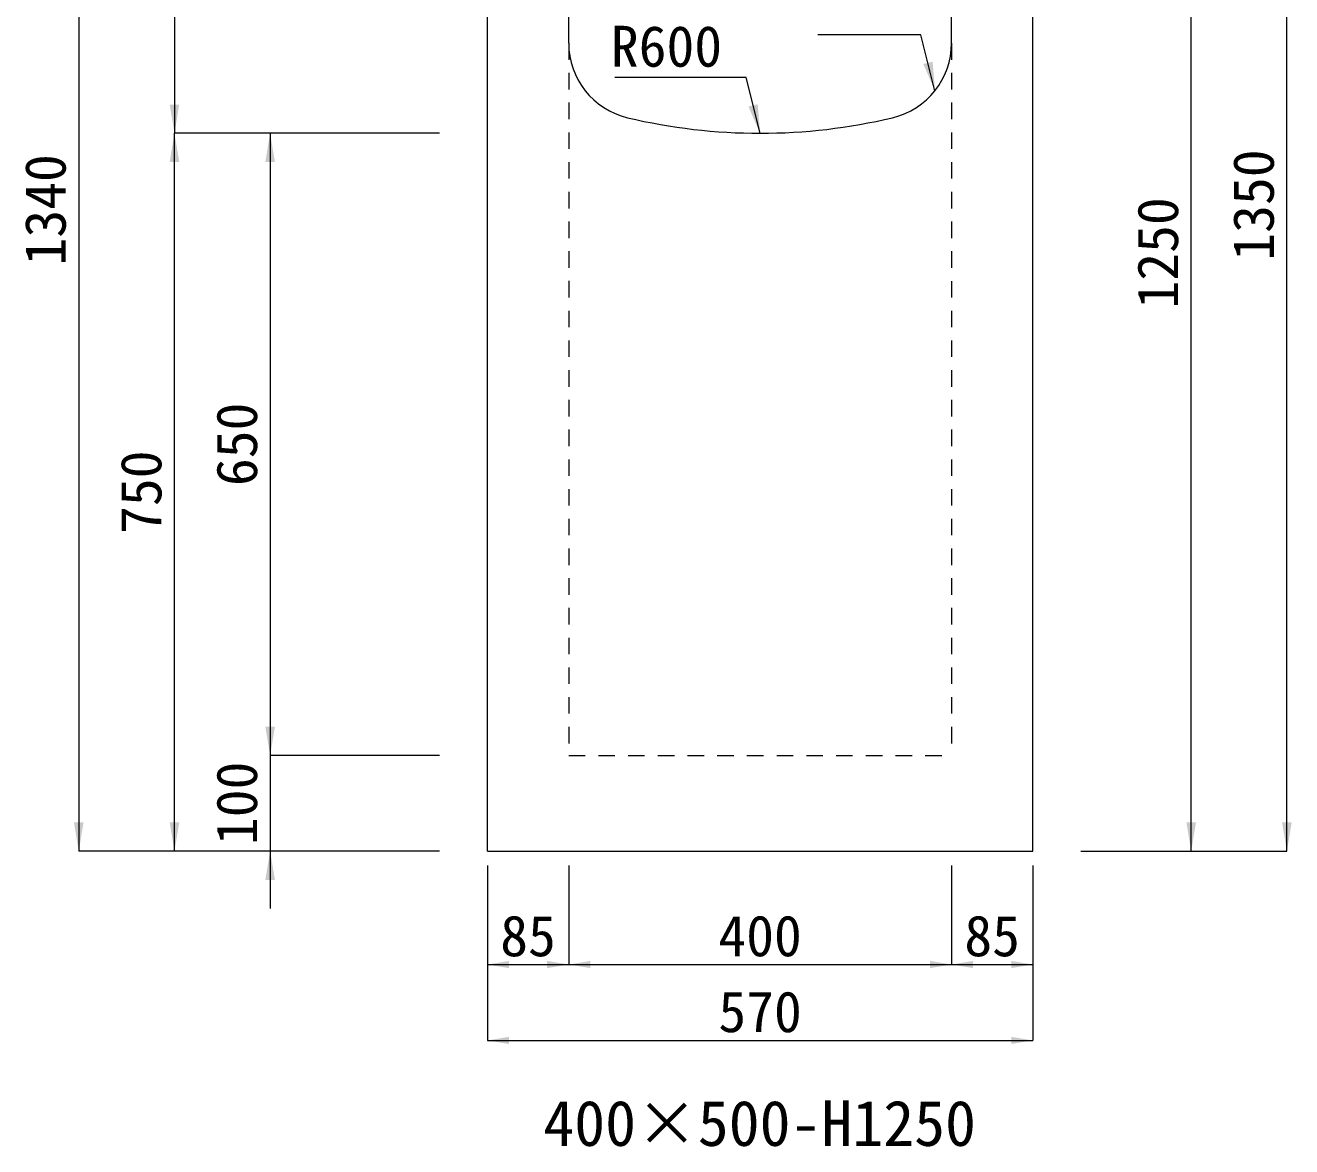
# Model space of a CAD drawing. Units: millimetres at full size. Extents: x -1934 to 78146, y -143454 to -112471.
# Drawn here: x 52884 to 54208, y -136328 to -135157 of the extents above; entities that cross this region are included whole.
import ezdxf
from ezdxf.enums import TextEntityAlignment as Align

# ---------------------------------------------------------------- set-up
doc = ezdxf.new("R2010")
doc.units = ezdxf.units.MM
doc.header["$LTSCALE"] = 23
doc.linetypes.add('USER3', pattern=[1.35, 0.75, -0.6])
for name, color, linetype, lineweight in [('0_2', 7, 'Continuous', 13), ('寸法線', 7, 'Continuous', 13), ('引出線', 4, 'Continuous', 13), ('本体', 2, 'Continuous', 13)]:
    doc.layers.add(name, color=color, linetype=linetype, lineweight=lineweight)
doc.styles.add('ＭＳ ゴシック', font='')
doc.styles.get('ＭＳ ゴシック').set_extended_font_data('MS Gothic')

# ---------------------------------------------------------------- blocks, each defined once
blk = doc.blocks.new('filled_arrow')
at = {"color": 0, "linetype": 'Continuous', "lineweight": -2}
blk.add_solid([(7.5, 1.25), (0, 0), (7.5, -1.25)], dxfattribs=at)

msp = doc.modelspace()

# ---------------------------------------------------------------- linework, layer by layer
at = {"layer": '寸法線'}
for p, q in [((54202.6, -136019.7), (54202.6, -134669.7)), ((52940.14, -134679.7), (52940.14, -136019.7)), ((53040.14, -134769.7), (53040.14, -135269.7)), ((54102.6, -136019.7), (54102.6, -134769.7)), ((53040.14, -136019.7), (53040.14, -135269.7)), ((53317.11, -135269.7), (53040.14, -135269.7)), ((53317.11, -135269.7), (53040.14, -135269.7)), ((53140.14, -135269.7), (53140.14, -135919.7)), ((53317.11, -135269.7), (53140.14, -135269.7)), ((53140.14, -135859.7), (53140.14, -136079.7)), ((53317.11, -135919.7), (53140.14, -135919.7)), ((53317.11, -135919.7), (53140.14, -135919.7)), ((53317.11, -136019.7), (52940.14, -136019.7)), ((53317.11, -136019.7), (53040.14, -136019.7)), ((53317.11, -136019.7), (53140.14, -136019.7)), ((53987.11, -136019.7), (54102.6, -136019.7)), ((53987.11, -136019.7), (54202.6, -136019.7))]:
    msp.add_line(p, q, dxfattribs=at)
at = {"layer": '寸法線', "lineweight": 9}
for p, q in [((53367.11, -136034.7), (53367.11, -136138.09)), ((53367.11, -136034.7), (53367.11, -136217.38)), ((53452.11, -136034.7), (53452.11, -136138.09)), ((53452.11, -136034.7), (53452.11, -136138.09)), ((53852.11, -136034.7), (53852.11, -136138.09)), ((53852.11, -136034.7), (53852.11, -136138.09)), ((53937.11, -136034.7), (53937.11, -136138.09)), ((53937.11, -136034.7), (53937.11, -136217.38)), ((53367.11, -136138.09), (53452.11, -136138.09)), ((53452.11, -136138.09), (53852.11, -136138.09)), ((53852.11, -136138.09), (53937.11, -136138.09)), ((53367.11, -136217.38), (53937.11, -136217.38))]:
    msp.add_line(p, q, dxfattribs=at)
at = {"layer": '引出線'}
for points in [[(53834.87, -135225.28), (53820.16, -135167.07), (53712.47, -135167.07)], [(53652.11, -135269.7), (53637.41, -135211.49), (53500.48, -135211.49)]]:
    msp.add_lwpolyline(points, dxfattribs=at)
at = {"layer": '本体', "lineweight": 20}
for p, q in [((53367.11, -136019.7), (53367.11, -134769.7)), ((53452.11, -135175.66), (53452.11, -134769.7)), ((53852.11, -135175.67), (53852.11, -134769.7)), ((53937.11, -136019.7), (53937.11, -134769.7)), ((53367.11, -136019.7), (53937.11, -136019.7))]:
    msp.add_line(p, q, dxfattribs=at)
at = {"layer": '本体', "linetype": 'USER3', "lineweight": 9}
for p, q in [((53452.11, -135175.66), (53452.11, -135919.7)), ((53852.11, -135175.67), (53852.11, -135919.7)), ((53452.11, -135919.7), (53852.11, -135919.7))]:
    msp.add_line(p, q, dxfattribs=at)
at = {"layer": '本体', "lineweight": 20}
for centre, radius, start, end in [((53532.11, -135175.66), 80, 180, 256.6576), ((53772.11, -135175.66), 80, 283.34225, 0), ((53652.11, -134669.7), 600, 256.6576, 283.34225)]:
    msp.add_arc(centre, radius, start, end, dxfattribs=at)

# ---------------------------------------------------------------- block references
at = {"layer": '寸法線', "xscale": 4, "yscale": 4}
for p, rotation in [((53040.14, -135269.7), 90), ((53040.14, -135269.7), 270), ((53140.14, -135269.7), 270), ((53140.14, -135919.7), 90), ((53140.14, -135919.7), 90), ((52940.14, -136019.7), 90), ((53040.14, -136019.7), 90), ((54102.6, -136019.7), 90), ((54202.6, -136019.7), 90), ((53140.14, -136019.7), 270)]:
    msp.add_blockref('filled_arrow', p, dxfattribs=dict(at, rotation=rotation))
at = {"layer": '寸法線', "lineweight": 9, "xscale": 3, "yscale": 3}
for p in [(53367.11, -136138.09), (53452.11, -136138.09), (53852.11, -136138.09), (53367.11, -136217.38)]:
    msp.add_blockref('filled_arrow', p, dxfattribs=at)
at = {"layer": '寸法線', "lineweight": 9, "xscale": 3, "yscale": 3, "rotation": 180}
for p in [(53452.11, -136138.09), (53852.11, -136138.09), (53937.11, -136138.09), (53937.11, -136217.38)]:
    msp.add_blockref('filled_arrow', p, dxfattribs=at)
at = {"layer": '引出線', "xscale": 4, "yscale": 4, "rotation": 104.2}
for p in [(53834.87, -135225.28), (53652.11, -135269.7)]:
    msp.add_blockref('filled_arrow', p, dxfattribs=at)

# ---------------------------------------------------------------- texts
at = {"layer": '0_2', "style": 'ＭＳ ゴシック'}
msp.add_text('400×500-H1250', height=47.47, dxfattribs=at).set_placement((53651.63, -136303.84), align=Align.MIDDLE_CENTER)
at = {"layer": '寸法線', "style": 'ＭＳ ゴシック'}
for s, p in [('1350', (54167.6, -135344.7)), ('1340', (52905.14, -135349.7)), ('1250', (54067.6, -135394.7)), ('650', (53105.14, -135594.7)), ('750', (53005.14, -135644.7)), ('100', (53105.14, -135969.7))]:
    msp.add_text(s, height=42.72, rotation=90, dxfattribs=at).set_placement(p, align=Align.MIDDLE_CENTER)
for s, p in [('85', (53409.61, -136108.09)), ('400', (53652.11, -136108.09)), ('85', (53894.61, -136108.09)), ('570', (53652.11, -136187.38))]:
    msp.add_text(s, height=42.72, dxfattribs=at).set_placement(p, align=Align.MIDDLE_CENTER)
at = {"layer": '引出線', "style": 'ＭＳ ゴシック'}
msp.add_text('R600', height=42.72, dxfattribs=at).set_placement((53612.41, -135157.49), align=Align.TOP_RIGHT)

doc.saveas('drawing.dxf')
